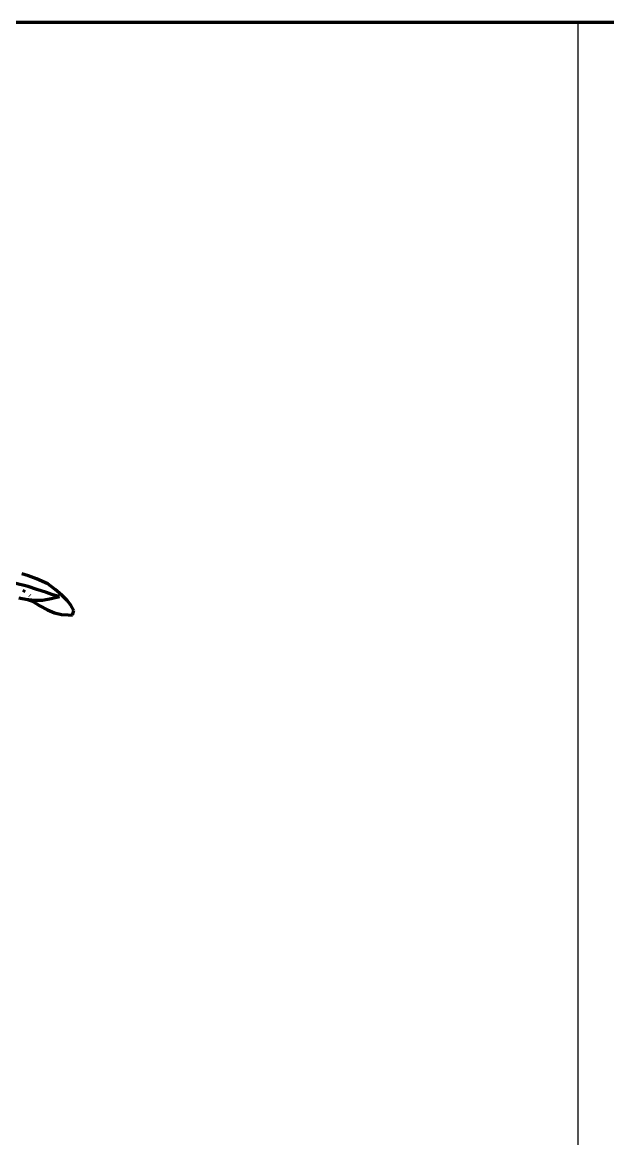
# Model space of a CAD drawing. Header units: millimetres. Extents: x 4307 to 31003, y 2809 to 20009.
# Drawn here: x 8222 to 8535, y 17013 to 17609 of the extents above; entities that cross this region are included whole.
import ezdxf

# ---------------------------------------------------------------- set-up
doc = ezdxf.new("R2010")
doc.units = ezdxf.units.MM
doc.layers.add('ProfileEdges', color=7, linetype='Continuous')
doc.layers.add('Q◆01 原始墙柱', color=7, linetype='Continuous', lineweight=0)

msp = doc.modelspace()

# ---------------------------------------------------------------- linework, layer by layer
msp.add_lwpolyline([(7635.25, 17609.37), (8518.75, 17609.37), (8518.75, 12935.83), (7635.25, 12935.83)], close=True)
at = {"layer": 'ProfileEdges', "lineweight": 211}
for p, q in [((6307.28, 17609.37), (11807.28, 17609.37)), ((8225.39, 17313.48), (8221.87, 17314.6)), ((8229.66, 17312.02), (8225.39, 17313.48)), ((8225.21, 17307.84), (8217.93, 17309.61)), ((8229.87, 17306.24), (8225.21, 17307.84)), ((8235.81, 17309.22), (8229.66, 17312.02)), ((8239.65, 17306.29), (8235.81, 17309.22)), ((8220.32, 17301.82), (8224.95, 17300.92)), ((8223.62, 17305.01), (8222.36, 17305.69)), ((8226.34, 17302.93), (8226.15, 17303.09)), ((8235.05, 17304.62), (8229.87, 17306.24)), ((8232.89, 17300.63), (8237.51, 17301.49)), ((8237.87, 17303.67), (8235.05, 17304.62)), ((8237.51, 17301.49), (8241.88, 17302.6)), ((8239.67, 17303.04), (8237.87, 17303.67)), ((8243.22, 17303.22), (8239.65, 17306.29)), ((8241.88, 17302.6), (8239.67, 17303.04)), ((8245.98, 17300.38), (8243.22, 17303.22)), ((8224.95, 17300.92), (8227.47, 17299.94)), ((8224.95, 17300.92), (8225.36, 17300.84)), ((8225.36, 17300.84), (8228.79, 17300.64)), ((8227.47, 17299.94), (8231.51, 17297.53)), ((8228.79, 17300.64), (8232.89, 17300.63)), ((8231.51, 17297.53), (8235.56, 17295.37)), ((8248.04, 17297.9), (8245.98, 17300.38)), ((8249.57, 17295.04), (8248.04, 17297.9)), ((8235.56, 17295.37), (8239.32, 17293.77)), ((8239.32, 17293.77), (8243.05, 17292.92)), ((8243.05, 17292.92), (8246.52, 17292.74)), ((8246.52, 17292.74), (8248.86, 17292.63)), ((8248.86, 17292.63), (8249.57, 17295.04))]:
    msp.add_line(p, q, dxfattribs=at)
at = {"layer": 'Q◆01 原始墙柱'}
msp.add_line((5707.28, 17609.37), (11807.28, 17609.37), dxfattribs=at)

doc.saveas('drawing.dxf')
